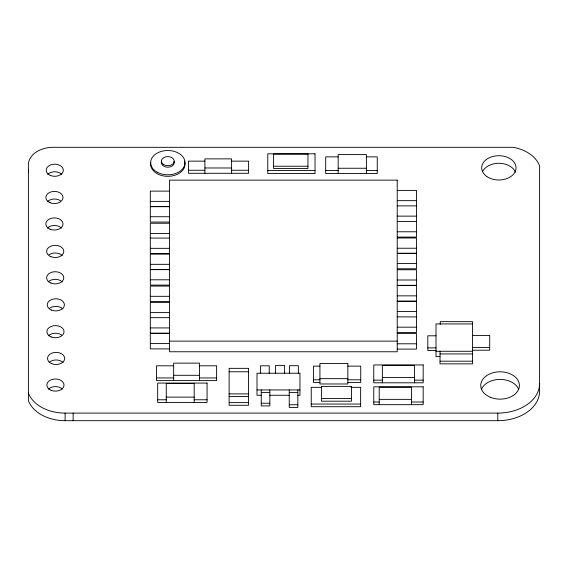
<?xml version="1.0" encoding="UTF-8"?>
<svg xmlns="http://www.w3.org/2000/svg" width="568" height="568" viewBox="0 0 568 568"><rect width="100%" height="100%" fill="white"/><g stroke="black" fill="none" stroke-linecap="round" stroke-linejoin="round"><path stroke-width="0.85" d="M338.166 156.86L325.698 156.86L325.698 173.567L377.251 173.567L377.251 156.86L366.388 156.86M204.899 161.142L188.462 161.142L188.462 173.297L248.606 173.297L248.606 161.142L231.602 161.142M273.584 166.225L307.955 166.225M204.899 167.979L231.602 167.979M338.166 168.249L366.388 168.249M188.462 170.258L204.899 170.258M231.602 170.258L248.606 170.258M267.776 170.528L315.027 170.528M325.698 170.528L338.166 170.528M366.388 170.528L377.251 170.528M397.231 190.401L416.472 190.401L416.472 237.09L397.231 237.09M169.555 191.125L150.314 191.125L150.314 222.045L169.555 222.045M397.231 200.653L416.472 200.653M150.314 201.377L169.555 201.377M397.231 205.886L416.472 205.886M150.314 206.482L169.555 206.482M150.314 206.695L169.555 206.695M397.231 216.131L416.472 216.131M150.314 216.727L169.555 216.727M397.231 221.527L416.472 221.449M169.555 223.252L150.314 223.252L150.314 253.647L169.555 253.647M397.231 231.772L416.472 231.772M150.314 233.505L169.555 233.505M397.231 237.985L416.472 237.985L416.472 268.778L397.231 268.778M150.314 238.084L169.555 238.084M397.231 248.237L416.472 248.237M150.314 248.337L169.555 248.337M397.231 253.214L416.472 253.214M397.231 253.555L416.472 253.555M169.555 254.081L150.314 254.081L150.314 285.101L169.555 285.101M397.231 263.46L416.472 263.46M150.314 264.333L169.555 264.333M150.314 269.537L169.555 269.537M150.314 269.651L169.555 269.651M397.231 269.757L416.472 269.757L416.472 285.321L397.231 285.321M150.314 279.79L169.555 279.79M397.231 280.003L416.472 280.003M397.231 285.597L416.472 285.597L416.472 301.161L397.231 301.161M169.555 286.073L150.314 286.073L150.314 301.636L169.555 301.636M397.231 295.85L416.472 295.85M150.314 296.319L169.555 296.319M397.231 301.288L416.472 301.288L416.472 332.493L397.231 332.493M169.555 302.353L150.314 302.353L150.314 348.894L169.555 348.894M397.231 311.534L416.472 311.534M150.314 312.606L169.555 312.606M397.231 316.852L416.472 316.93M150.314 317.661L169.555 317.661M472.526 323.938L436.011 323.938L436.011 356.59L440.03 356.59M397.231 327.182L416.472 327.182M150.314 327.913L169.555 327.913M150.314 333.231L169.555 333.231M150.314 333.331L169.555 333.331M397.231 333.544L416.472 333.544L416.472 349.107L397.231 349.107M472.526 335.404L489.708 335.404L489.708 350.215L472.526 350.215M436.011 335.802L427.81 335.802L427.81 350.555L436.011 350.555M169.555 341.134L397.231 341.134M150.314 343.583L169.555 343.583M397.231 343.796L416.472 343.796M472.526 347.552L489.708 347.552M427.81 347.893L436.011 347.893M436.011 351.272L472.526 351.272M440.03 353.935L472.526 353.935M440.03 361.198L472.526 361.198M173.659 365.799L156.477 365.799L156.477 380.603L216.621 380.603L216.621 365.799L199.439 365.799M319.926 366.133L313.479 366.133L313.479 382.456L319.926 382.456M347.85 366.133L360.737 366.133L360.737 382.456L347.85 382.456M229.131 371.763L248.464 371.763M173.659 375.292L199.439 375.292M382.363 377.486L414.583 377.486M156.477 377.947L173.659 377.947M199.439 377.947L216.621 377.947M319.926 378.657L347.85 378.657M313.479 379.8L319.926 379.8M347.85 379.8L360.737 379.8M373.772 380.141L382.363 380.141M414.583 380.141L423.174 380.141M321.822 387.34L311.236 387.34L311.236 406.709L360.637 406.709L360.637 387.34L350.932 387.34M256.999 389.939L299.961 389.939M261.244 392.595L269.835 392.595M289.247 392.595L297.838 392.595M229.131 393.88L248.464 393.88M261.244 395.257L256.999 395.257L256.999 373.233L299.961 373.233L299.961 395.257L297.838 395.257M269.835 395.257L289.247 395.257M229.131 396.542L248.464 396.542M166.261 397.117L194.185 397.117M321.41 398.537L351.478 398.537M379.211 399.361L411.431 399.361M157.67 399.773L166.261 399.773M194.185 399.773L207.071 399.773M373.772 402.016L379.211 402.016M411.431 402.016L423.174 402.016M229.131 402.613L248.464 402.613M261.244 403.23L269.835 403.23M311.236 404.054L360.637 404.054M289.247 404.75L297.838 404.75M28.4 392.985A37.907 26.81 0 0 0 65.107 413.099L497.788 413.099A41.812 29.564 0 0 0 539.6 383.535M65.107 420.689L497.788 420.689A41.812 29.564 0 0 0 539.6 391.125L539.6 165.963A36.48 25.794 0 0 0 513.216 147.311L53.143 147.311A24.744 17.494 0 0 0 28.4 164.805L28.4 400.575A37.907 26.81 0 0 0 65.107 420.689L65.107 413.099M497.788 413.099L497.788 420.689M440.235 324.314L440.235 321.658L472.526 321.658L472.526 363.861L440.03 363.861L440.03 351.272M414.583 382.804L414.583 365.338L382.363 365.338L382.363 382.804M411.431 404.672L411.431 387.206L379.211 387.206L379.211 404.672M366.388 173.567L366.388 154.581L338.166 154.581L338.166 173.567M298.356 373.46L298.356 365.707L289.453 365.707L289.453 373.46M297.838 389.939L297.838 407.405L289.247 407.405L289.247 389.939M284.603 373.297L284.603 365.394L275.594 365.394L275.594 373.297M269.835 389.939L269.835 405.886L261.244 405.886L261.244 389.939M269.253 373.503L269.253 365.799L260.435 365.799L260.435 373.503M231.602 173.297L231.602 158.87L204.899 158.87L204.899 173.297M199.439 380.603L199.439 363.137L173.659 363.137L173.659 380.603M194.185 402.435L194.185 383.45L166.261 383.45L166.261 402.435M73.144 413.099L73.144 420.689M184.444 161.113A17.182 12.148 0 0 1 168.824 176.314A17.182 12.148 0 0 1 150.797 162.519M174.042 161.482A6.447 4.558 0 0 1 167.816 167.219A6.447 4.558 0 0 1 161.596 161.482M481.401 389.527A19.333 13.667 0 0 1 500.067 379.396A19.333 13.667 0 0 1 518.74 389.527M482.587 171.55A17.182 12.148 0 0 1 499.421 163.307A17.182 12.148 0 0 1 515.46 172.31M28.4 172.395A24.744 17.494 0 0 1 28.613 170.116M48.401 389.172A8.591 6.078 0 0 1 62.473 389.172M49.054 362.547A8.591 6.078 0 0 1 63.133 362.547M48.429 335.794A8.591 6.078 0 0 1 61.543 334.978M49.743 308.133A8.591 6.078 0 0 1 62.856 308.942M48.159 281.913A8.591 6.078 0 0 1 62.239 281.913M49.125 254.727A8.591 6.078 0 0 1 62.239 255.536M47.392 228.073A8.591 6.078 0 0 1 61.472 228.073M47.392 201.583A8.591 6.078 0 0 1 60.506 200.774M47.719 174.355A8.591 6.078 0 0 1 61.798 174.355M315.027 153.821L267.776 153.821L267.776 173.567L315.027 173.567L315.027 153.821M307.955 154.077L273.584 154.077L273.584 168.504L307.955 168.504L307.955 154.077M397.231 180.141L169.555 180.141L169.555 351.762L397.231 351.762L397.231 180.141M347.85 363.47L319.926 363.47L319.926 383.975L347.85 383.975L347.85 363.47M423.174 364.954L373.772 364.954L373.772 382.804L423.174 382.804L423.174 364.954M248.464 368.348L229.131 368.348L229.131 405.275L248.464 405.275L248.464 368.348M207.071 383.066L157.67 383.066L157.67 402.435L207.071 402.435L207.071 383.066M351.478 386.382L321.41 386.382L321.41 401.193L351.478 401.193L351.478 386.382M423.174 386.829L373.772 386.829L373.772 404.672L423.174 404.672L423.174 386.829M51.794 363.697A8.591 6.078 0 0 0 64.681 358.436A8.591 6.078 0 0 0 51.794 353.175A8.591 6.078 0 0 0 51.794 363.697M51.17 336.945A8.591 6.078 0 0 0 64.056 331.684A8.591 6.078 0 0 0 51.17 326.422A8.591 6.078 0 0 0 51.17 336.945M51.141 390.322A8.591 6.078 0 0 0 64.028 385.061A8.591 6.078 0 0 0 51.141 379.8A8.591 6.078 0 0 0 51.141 390.322M51.525 310.092A8.591 6.078 0 0 0 64.411 304.831A8.591 6.078 0 0 0 51.525 299.57A8.591 6.078 0 0 0 51.525 310.092M50.9 283.063A8.591 6.078 0 0 0 63.793 277.802A8.591 6.078 0 0 0 50.9 272.541A8.591 6.078 0 0 0 50.9 283.063M50.9 256.693A8.591 6.078 0 0 0 63.793 251.425A8.591 6.078 0 0 0 50.9 246.164A8.591 6.078 0 0 0 50.9 256.693M50.133 229.224A8.591 6.078 0 0 0 63.02 223.962A8.591 6.078 0 0 0 50.133 218.701A8.591 6.078 0 0 0 50.133 229.224M50.133 202.733A8.591 6.078 0 0 0 63.02 197.472A8.591 6.078 0 0 0 50.133 192.211A8.591 6.078 0 0 0 50.133 202.733M50.467 175.505A8.591 6.078 0 0 0 63.353 170.244A8.591 6.078 0 0 0 50.467 164.983A8.591 6.078 0 0 0 50.467 175.505M157.265 172.253A17.182 12.148 0 0 0 184.841 164.329A17.182 12.148 0 0 0 161.347 151.407A17.182 12.148 0 0 0 157.265 172.253M490.404 397.309A19.333 13.667 0 0 0 519.4 385.473A19.333 13.667 0 0 0 490.404 373.637A19.333 13.667 0 0 0 490.404 397.309M486.712 176.449A17.182 12.148 0 0 0 515.46 171.003A17.182 12.148 0 0 0 494.416 156.122A17.182 12.148 0 0 0 486.712 176.449M163.257 164.365A6.447 4.558 0 0 0 174.042 162.327A6.447 4.558 0 0 0 166.147 156.747A6.447 4.558 0 0 0 163.257 164.365"/></g></svg>
